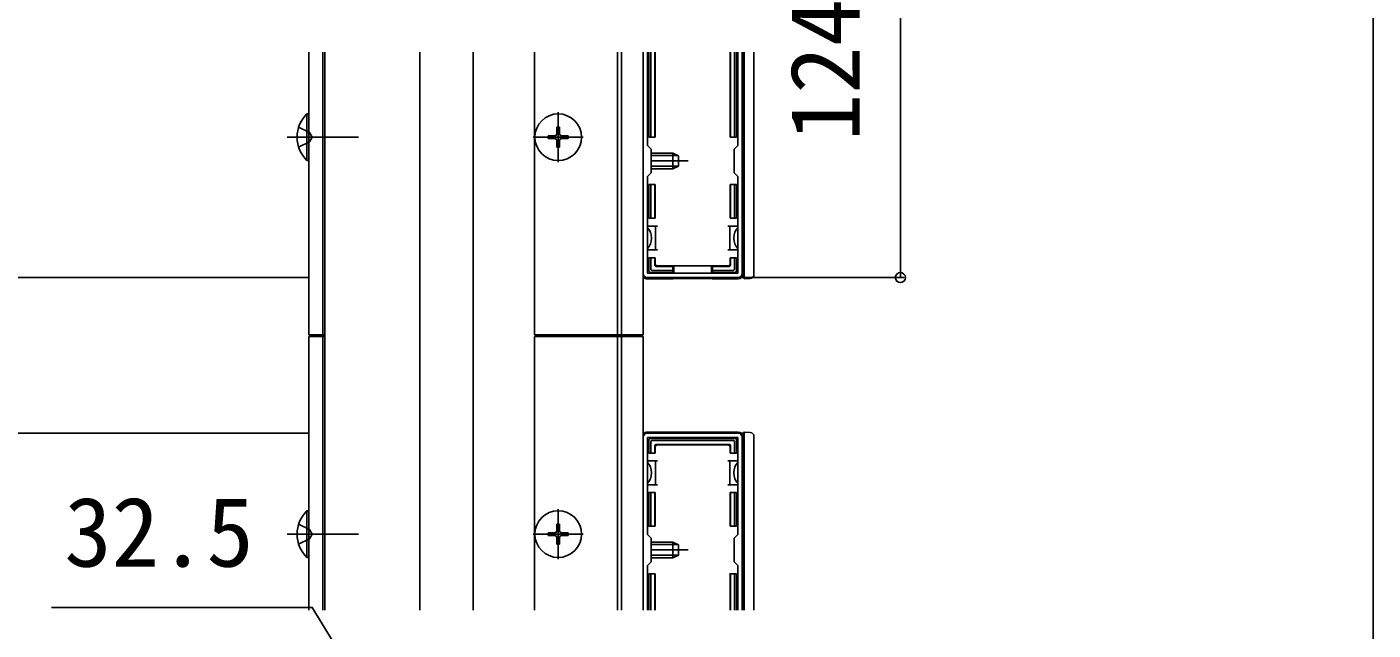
# Model space of a CAD drawing. Units: millimetres, scale not verified. Extents: x -1050 to 1050, y -1570 to 1562.
# Drawn here: x 709.7 to 1050, y 930 to 1082.4 of the extents above; entities that cross this region are included whole.
import ezdxf
from ezdxf.enums import TextEntityAlignment as Align

# ---------------------------------------------------------------- set-up
doc = ezdxf.new("R2010")
doc.units = ezdxf.units.MM
doc.header["$LTSCALE"] = 8
for name, color, linetype in [('0-2_YKK_11', 7, 'Continuous'), ('0-3_YKK_12', 2, 'Continuous'), ('0-4_YKK_13', 4, 'Continuous'), ('0-5_YKK_D', 6, 'Continuous'), ('0-6_YKK_ZWAK', 7, 'Continuous')]:
    doc.layers.add(name, color=color, linetype=linetype)
doc.styles.add('ＭＳ ゴシック', font='')
doc.styles.get('ＭＳ ゴシック').set_extended_font_data('MS Gothic')

msp = doc.modelspace()

# ---------------------------------------------------------------- linework, layer by layer
at = {"layer": '0-2_YKK_11'}
for p, q in [((865.5, 1076.05), (865.5, 1020.05)), ((890.5, 1020.05), (890.5, 1076.05)), ((866.5, 1019.05), (889.5, 1019.05)), ((865.5, 978.7), (865.5, 934.95)), ((889.5, 979.7), (866.5, 979.7)), ((890.5, 934.95), (890.5, 978.7))]:
    msp.add_line(p, q, dxfattribs=at)
for points in [[(866.6, 1076.05), (866.6, 1052.45), (867.5, 1051.55), (867.5, 1045.55), (866.6, 1044.65), (866.6, 1020.15), (889.4, 1020.15), (889.4, 1044.65), (888.5, 1045.55), (888.5, 1051.55), (889.4, 1052.45), (889.4, 1076.05)], [(889.4, 934.95), (889.4, 946.3), (888.5, 947.2), (888.5, 953.2), (889.4, 954.1), (889.4, 978.6), (866.6, 978.6), (866.6, 954.1), (867.5, 953.2), (867.5, 947.2), (866.6, 946.3), (866.6, 934.95)]]:
    msp.add_lwpolyline(points, dxfattribs=at)
for centre, start, end in [((866.5, 1020.05), 180, 270), ((889.5, 1020.05), 270, 0), ((866.5, 978.7), 90, 180), ((889.5, 978.7), 0, 90)]:
    msp.add_arc(centre, 1, start, end, dxfattribs=at)
at = {"layer": '0-3_YKK_12'}
for p, q in [((781, 1076.05), (781, 1004.547)), ((784.5, 1076.05), (784.5, 1004.547)), ((785, 1076.05), (785, 934.95)), ((809, 1076.05), (809, 934.95)), ((822.5, 1076.05), (822.5, 934.95)), ((838, 1004.55), (838, 1076.05)), ((859, 1076.05), (859, 934.95)), ((860, 1076.05), (860, 934.95)), ((865.5, 1004.55), (865.5, 1076.05)), ((891, 1019.047), (891, 1076.05)), ((781, 1019.047), (591, 1019.047)), ((891, 1019.047), (890.329, 1019.047)), ((781, 1004.547), (785, 1004.547)), ((781, 1004.197), (785, 1004.197)), ((781, 1004.197), (781, 934.95)), ((784.5, 1004.197), (784.5, 934.95)), ((865.5, 1004.55), (838, 1004.55)), ((865.5, 1004.2), (838, 1004.2)), ((838, 934.95), (838, 1004.2)), ((865.5, 934.95), (865.5, 1004.2)), ((781, 979.697), (591, 979.697)), ((891, 979.697), (890.336, 979.697)), ((891, 934.95), (891, 979.697))]:
    msp.add_line(p, q, dxfattribs=at)
at = {"layer": '0-4_YKK_13'}
for p, q in [((866.9, 1076.05), (866.9, 1054.55)), ((867.4, 1054.55), (867.4, 1076.05)), ((868.4, 1076.05), (868.4, 1054.55)), ((868.548, 1076.05), (868.548, 1054.55)), ((887.452, 1076.05), (887.452, 1054.55)), ((887.6, 1076.05), (887.6, 1054.55)), ((888.6, 1076.05), (888.6, 1054.55)), ((889.1, 1054.55), (889.1, 1076.05)), ((890.8, 1020.048), (890.8, 1076.05)), ((891, 1020.045), (891, 1076.05)), ((893.5, 1076.05), (893.5, 1020.14)), ((781, 1048.647), (781, 1060.447)), ((844, 1048.25), (844, 1060.85)), ((844.35, 1057.05), (843.65, 1057.05)), ((843.65, 1057.05), (843.65, 1055.4)), ((844.35, 1057.05), (844.35, 1055.4)), ((775.5, 1054.547), (793.5, 1054.547)), ((850.3, 1054.55), (837.7, 1054.55)), ((841.5, 1054.9), (841.5, 1054.2)), ((843.15, 1054.9), (841.5, 1054.9)), ((843.15, 1054.2), (841.5, 1054.2)), ((843.65, 1053.7), (843.65, 1052.05)), ((844.35, 1052.05), (843.65, 1052.05)), ((844.35, 1053.7), (844.35, 1052.05)), ((846.5, 1054.9), (844.85, 1054.9)), ((846.5, 1054.2), (844.85, 1054.2)), ((846.5, 1054.9), (846.5, 1054.2)), ((866.9, 1054.55), (867.4, 1054.55)), ((868.4, 1054.55), (867.4, 1054.55)), ((868.4, 1054.55), (868.548, 1054.55)), ((887.6, 1054.55), (887.452, 1054.55)), ((887.6, 1054.55), (888.6, 1054.55)), ((888.6, 1054.55), (889.1, 1054.55)), ((780.491, 1048.647), (781, 1048.647)), ((867.5, 1050.55), (873, 1050.55)), ((867.5, 1049.896), (874.309, 1049.896)), ((867.5, 1048.55), (876.9, 1048.55)), ((874.4, 1049.85), (873, 1050.55)), ((874.4, 1047.25), (874.4, 1049.85)), ((867.5, 1047.204), (874.309, 1047.204)), ((874.4, 1047.25), (873, 1046.55)), ((866.9, 1042.55), (866.9, 1034.05)), ((867.4, 1042.55), (866.9, 1042.55)), ((868.4, 1042.55), (868.4, 1034.05)), ((868.4, 1042.55), (868.548, 1042.55)), ((868.548, 1042.55), (868.548, 1034.05)), ((887.452, 1042.55), (887.452, 1034.05)), ((887.6, 1042.55), (887.452, 1042.55)), ((888.6, 1042.55), (887.6, 1042.55)), ((888.6, 1042.55), (888.6, 1034.05)), ((889.1, 1042.55), (888.6, 1042.55)), ((889.1, 1034.05), (889.1, 1042.55)), ((866.6, 1032.05), (867.1, 1032.05)), ((866.9, 1034.05), (867.4, 1034.05)), ((868.4, 1034.05), (867.4, 1034.05)), ((868.4, 1034.05), (868.548, 1034.05)), ((869.1, 1032.05), (868.6, 1032.05)), ((887.4, 1032.05), (886.9, 1032.05)), ((887.6, 1034.05), (887.452, 1034.05)), ((888.6, 1034.05), (889.1, 1034.05)), ((888.9, 1032.05), (889.4, 1032.05)), ((867.1, 1026.05), (866.6, 1026.05)), ((868.6, 1026.05), (869.1, 1026.05)), ((886.9, 1026.05), (887.4, 1026.05)), ((889.4, 1026.05), (888.9, 1026.05)), ((867.4, 1021.343), (867.4, 1024.05)), ((867.4, 1024.05), (868.4, 1024.05)), ((868.4, 1024.05), (868.4, 1022.35)), ((868.4, 1024.05), (868.548, 1024.05)), ((868.548, 1024.05), (868.548, 1022.498)), ((868.9, 1021.85), (873, 1021.85)), ((869.048, 1021.998), (873, 1021.998)), ((873, 1021.85), (873, 1021.998)), ((883, 1021.998), (873, 1021.998)), ((873, 1021.85), (873, 1020.85)), ((873.2, 1021.998), (873.2, 1020.15)), ((882.8, 1021.998), (882.8, 1020.15)), ((886.952, 1021.998), (883, 1021.998)), ((883, 1021.85), (883, 1021.998)), ((887.1, 1021.85), (883, 1021.85)), ((883, 1021.85), (883, 1020.85)), ((887.452, 1024.05), (887.452, 1022.498)), ((887.6, 1024.05), (887.452, 1024.05)), ((887.6, 1024.05), (887.6, 1022.35)), ((888.6, 1024.05), (887.6, 1024.05)), ((888.6, 1024.05), (888.6, 1021.343)), ((889.1, 1024.05), (888.6, 1024.05)), ((889.1, 1020.85), (889.1, 1024.05)), ((873, 1018.75), (866.498, 1018.75)), ((867.4, 1020.35), (873, 1020.35)), ((873, 1020.85), (867.893, 1020.85)), ((873, 1020.35), (873, 1020.85)), ((873, 1020.35), (873, 1020.15)), ((873, 1019.05), (873, 1018.75)), ((873, 1018.75), (873.2, 1018.842)), ((882.8, 1019.05), (882.8, 1018.842)), ((883, 1018.75), (882.8, 1018.842)), ((888.107, 1020.85), (883, 1020.85)), ((883, 1020.85), (883, 1020.35)), ((883, 1020.35), (888.6, 1020.35)), ((883, 1020.35), (883, 1020.15)), ((883, 1019.05), (883, 1018.75)), ((883, 1018.75), (889.502, 1018.75)), ((891, 1018.747), (891, 1020.045)), ((892.561, 1018.843), (891, 1018.747)), ((893.5, 1020.14), (893.5, 1019.841)), ((866.498, 980), (889.502, 980)), ((866.9, 977.9), (866.9, 974.7)), ((888.6, 978.4), (867.4, 978.4)), ((867.4, 974.7), (867.4, 977.407)), ((867.893, 977.9), (888.107, 977.9)), ((887.1, 976.9), (868.9, 976.9)), ((886.952, 976.752), (869.048, 976.752)), ((888.6, 977.407), (888.6, 974.7)), ((890.8, 934.95), (890.8, 978.702)), ((891, 934.95), (891, 978.702)), ((893.5, 978.906), (893.5, 978.607)), ((893.5, 978.607), (893.5, 934.95)), ((866.9, 974.7), (867.4, 974.7)), ((868.4, 974.7), (867.4, 974.7)), ((868.4, 976.4), (868.4, 974.7)), ((868.4, 974.7), (868.548, 974.7)), ((868.548, 976.252), (868.548, 974.7)), ((887.452, 976.252), (887.452, 974.7)), ((887.6, 974.7), (887.452, 974.7)), ((866.6, 972.7), (867.1, 972.7)), ((869.1, 972.7), (868.6, 972.7)), ((887.4, 972.7), (886.9, 972.7)), ((888.9, 972.7), (889.4, 972.7)), ((867.1, 966.7), (866.6, 966.7)), ((868.6, 966.7), (869.1, 966.7)), ((886.9, 966.7), (887.4, 966.7)), ((889.4, 966.7), (888.9, 966.7)), ((867.4, 964.7), (868.4, 964.7)), ((868.4, 964.7), (868.548, 964.7)), ((868.548, 964.7), (868.548, 956.2)), ((887.6, 964.7), (887.6, 956.2)), ((888.6, 964.7), (887.6, 964.7)), ((888.6, 964.7), (888.6, 956.2)), ((781, 948.297), (781, 960.097)), ((844, 947.9), (844, 960.5)), ((844.35, 956.7), (843.65, 956.7)), ((843.65, 956.7), (843.65, 955.05)), ((844.35, 956.7), (844.35, 955.05)), ((775.5, 954.197), (793.5, 954.197)), ((850.3, 954.2), (837.7, 954.2)), ((841.5, 954.55), (841.5, 953.85)), ((843.15, 954.55), (841.5, 954.55)), ((843.15, 953.85), (841.5, 953.85)), ((843.65, 953.35), (843.65, 951.7)), ((844.35, 953.35), (844.35, 951.7)), ((846.5, 954.55), (844.85, 954.55)), ((846.5, 953.85), (844.85, 953.85)), ((846.5, 954.55), (846.5, 953.85)), ((868.4, 956.2), (867.4, 956.2)), ((887.6, 956.2), (887.452, 956.2)), ((887.6, 956.2), (888.6, 956.2)), ((888.6, 956.2), (889.1, 956.2)), ((844.35, 951.7), (843.65, 951.7)), ((867.5, 952.2), (873, 952.2)), ((867.5, 951.546), (874.309, 951.546)), ((867.5, 950.2), (876.9, 950.2)), ((874.4, 951.5), (873, 952.2)), ((874.4, 948.9), (874.4, 951.5)), ((780.491, 948.297), (781, 948.297)), ((867.5, 948.854), (874.309, 948.854)), ((874.4, 948.9), (873, 948.2)), ((866.9, 944.2), (866.9, 934.95)), ((867.4, 944.2), (866.9, 944.2)), ((867.4, 944.2), (868.4, 944.2)), ((867.4, 934.95), (867.4, 944.2)), ((868.4, 944.2), (868.4, 934.95)), ((868.4, 944.2), (868.548, 944.2)), ((868.548, 944.2), (868.548, 934.95)), ((887.6, 944.2), (887.6, 934.95)), ((888.6, 944.2), (887.6, 944.2)), ((888.6, 944.2), (888.6, 934.95)), ((889.1, 944.2), (888.6, 944.2)), ((889.1, 934.95), (889.1, 944.2))]:
    msp.add_line(p, q, dxfattribs=at)
for points in [[(780.491, 1048.647), (780.491, 1060.447), (781, 1060.447)], [(778.389, 1057.047), (781.167, 1055.692), (781.776, 1054.547)], [(778.389, 1052.047), (781.167, 1053.402), (781.776, 1054.547)], [(867.5, 1046.55), (873, 1046.55), (873, 1050.55)], [(867.4, 1034.05), (867.4, 1042.55), (868.4, 1042.55)], [(887.6, 1042.55), (887.6, 1034.05), (888.6, 1034.05)], [(868.6, 1029.05), (868.6, 1032.05), (867.1, 1032.05)], [(888.9, 1032.05), (887.4, 1032.05), (887.4, 1029.05)], [(867.1, 1026.05), (868.6, 1026.05), (868.6, 1029.05)], [(887.4, 1029.05), (887.4, 1026.05), (888.9, 1026.05)], [(867.4, 1024.05), (866.9, 1024.05), (866.9, 1020.85)], [(873.2, 1019.05), (873.2, 1018.842), (882.8, 1018.842)], [(888.6, 974.7), (889.1, 974.7), (889.1, 977.9)], [(891, 978.702), (891, 980), (892.561, 979.905)], [(887.6, 976.4), (887.6, 974.7), (888.6, 974.7)], [(868.6, 969.7), (868.6, 972.7), (867.1, 972.7)], [(888.9, 972.7), (887.4, 972.7), (887.4, 969.7)], [(867.1, 966.7), (868.6, 966.7), (868.6, 969.7)], [(887.4, 969.7), (887.4, 966.7), (888.9, 966.7)], [(868.4, 964.7), (868.4, 956.2), (868.548, 956.2)], [(887.6, 964.7), (887.452, 964.7), (887.452, 956.2)], [(889.1, 956.2), (889.1, 964.7), (888.6, 964.7)], [(780.491, 948.297), (780.491, 960.097), (781, 960.097)], [(778.389, 956.697), (781.167, 955.342), (781.776, 954.197)], [(778.389, 951.697), (781.167, 953.052), (781.776, 954.197)], [(867.5, 948.2), (873, 948.2), (873, 952.2)], [(887.6, 944.2), (887.452, 944.2), (887.452, 934.95)]]:
    msp.add_lwpolyline(points, dxfattribs=at)
msp.add_lwpolyline([(867.4, 956.2), (867.4, 964.7), (866.9, 964.7), (866.9, 956.2)], close=True, dxfattribs=at)
for centre in [(844, 1054.55), (844, 954.2)]:
    msp.add_circle(centre, 5.9, dxfattribs=at)
for centre, radius, start, end in [((786.232, 1054.547), 8.232, 134.2189, 225.7811), ((843.15, 1055.4), 0.5, 270, 0), ((844.85, 1055.4), 0.5, 180, 270), ((866.9, 1055.55), 0.3, 90, 270), ((889.1, 1055.55), 0.3, 270, 90), ((843.15, 1053.7), 0.5, 0, 90), ((844.85, 1053.7), 0.5, 90, 180), ((866.9, 1035.05), 0.3, 90, 270), ((889.1, 1035.05), 0.3, 270, 90), ((866.9, 1023.05), 0.3, 90, 270), ((889.1, 1023.05), 0.3, 270, 90), ((867.4, 1020.85), 0.5, 180, 180.77436), ((867.4, 1020.85), 0.5, 180.77436, 269.22564), ((867.4, 1020.85), 0.5, 269.22564, 270), ((888.6, 1020.85), 0.5, 270, 270.77436), ((888.6, 1020.85), 0.5, 270.77436, 359.22564), ((888.6, 1020.85), 0.5, 359.22564, 0), ((892.5, 1019.841), 1, 273.5, 0), ((867.4, 977.9), 0.5, 90.77436, 179.22564), ((867.4, 977.9), 0.5, 179.22564, 180), ((867.4, 977.9), 0.5, 90, 90.77436), ((888.6, 977.9), 0.5, 89.22564, 90), ((888.6, 977.9), 0.5, 0.77436, 89.22564), ((888.6, 977.9), 0.5, 0, 0.77436), ((892.5, 978.906), 1, 0, 86.5), ((866.9, 975.7), 0.3, 90, 270), ((889.1, 975.7), 0.3, 270, 90), ((866.9, 963.7), 0.3, 90, 270), ((889.1, 963.7), 0.3, 270, 90), ((786.232, 954.197), 8.232, 134.2189, 225.7811), ((843.15, 955.05), 0.5, 270, 0), ((843.15, 953.35), 0.5, 0, 90), ((844.85, 955.05), 0.5, 180, 270), ((844.85, 953.35), 0.5, 90, 180), ((866.9, 943.2), 0.3, 90, 270), ((889.1, 943.2), 0.3, 270, 90)]:
    msp.add_arc(centre, radius, start, end, dxfattribs=at)
for centre, major_axis, ratio, start_param, end_param in [((865.6, 1029.05), (0, 3), 0.666667, 4.712389, 5.7595865), ((890.4, 1029.05), (0, 3), 0.666667, 0.5235988, 1.5707963), ((865.6, 1029.05), (0, 3), 0.666667, 3.6651914, 4.712389), ((890.4, 1029.05), (0, 3), 0.666667, 1.5707963, 2.6179939), ((867.907, 1021.357), (-0.363, -0.363), 0.973329, 5.5113023, 7.0550683), ((868.9, 1022.35), (-0.354, -0.354), 0.999924, 5.4978252, 7.0685454), ((869.048, 1022.498), (-0.354, -0.354), 0.999924, 5.4978252, 7.0685454), ((886.952, 1022.498), (0.354, -0.354), 0.999924, 5.4978252, 7.0685454), ((887.1, 1022.35), (0.354, -0.354), 0.999924, 5.4978252, 7.0685454), ((888.093, 1021.357), (-0.363, 0.363), 0.973329, 2.3697096, 3.9134757), ((866.502, 1020.052), (-0.923, -0.923), 0.99628, 6.1921366, 7.06672), ((889.498, 1020.052), (0.923, -0.923), 0.99628, 5.4996506, 7.06672), ((866.502, 978.698), (-0.923, 0.923), 0.99628, 5.4996506, 6.374234), ((867.907, 977.393), (-0.363, 0.363), 0.973329, 5.5113023, 7.0550683), ((868.9, 976.4), (-0.354, 0.354), 0.999924, 5.4978252, 7.0685454), ((869.048, 976.252), (-0.354, 0.354), 0.999924, 5.4978252, 7.0685454), ((886.952, 976.252), (0.354, 0.354), 0.999924, 5.4978252, 7.0685454), ((887.1, 976.4), (0.354, 0.354), 0.999924, 5.4978252, 7.0685454), ((888.093, 977.393), (-0.363, -0.363), 0.973329, 2.3697096, 3.9134757), ((889.498, 978.698), (0.923, 0.923), 0.99628, 5.4996506, 7.06672), ((865.6, 969.7), (0, 3), 0.666667, 4.712389, 5.7595865), ((890.4, 969.7), (0, 3), 0.666667, 0.5235988, 1.5707963), ((865.6, 969.7), (0, 3), 0.666667, 3.6651914, 4.712389), ((890.4, 969.7), (0, 3), 0.666667, 1.5707963, 2.6179939)]:
    msp.add_ellipse(centre, major_axis=major_axis, ratio=ratio, start_param=start_param, end_param=end_param, dxfattribs=at)
at = {"layer": '0-5_YKK_D'}
for p, q in [((930.5, 1143.05), (930.5, 1019.05)), ((890.5, 1019.05), (931.5, 1019.05))]:
    msp.add_line(p, q, dxfattribs=at)
msp.add_lwpolyline([(806.25, 895.697), (781.841, 935.697), (715.931, 935.697)], dxfattribs=at)
msp.add_circle((930.5, 1019.05), 1.275, dxfattribs=at)
at = {"layer": '0-6_YKK_ZWAK'}
msp.add_lwpolyline([(-1050, -1570), (1050, -1570), (1050, 1490)], dxfattribs=at)

# ---------------------------------------------------------------- texts
at = {"layer": '0-5_YKK_D', "style": 'ＭＳ ゴシック'}
msp.add_text('124', height=17.6, rotation=90, dxfattribs=at).set_placement((925.5, 1053.573), align=Align.BOTTOM_LEFT)
msp.add_text('32.5', height=17.6, dxfattribs=at).set_placement((719.159, 940.697), align=Align.BOTTOM_LEFT)

doc.saveas('drawing.dxf')
